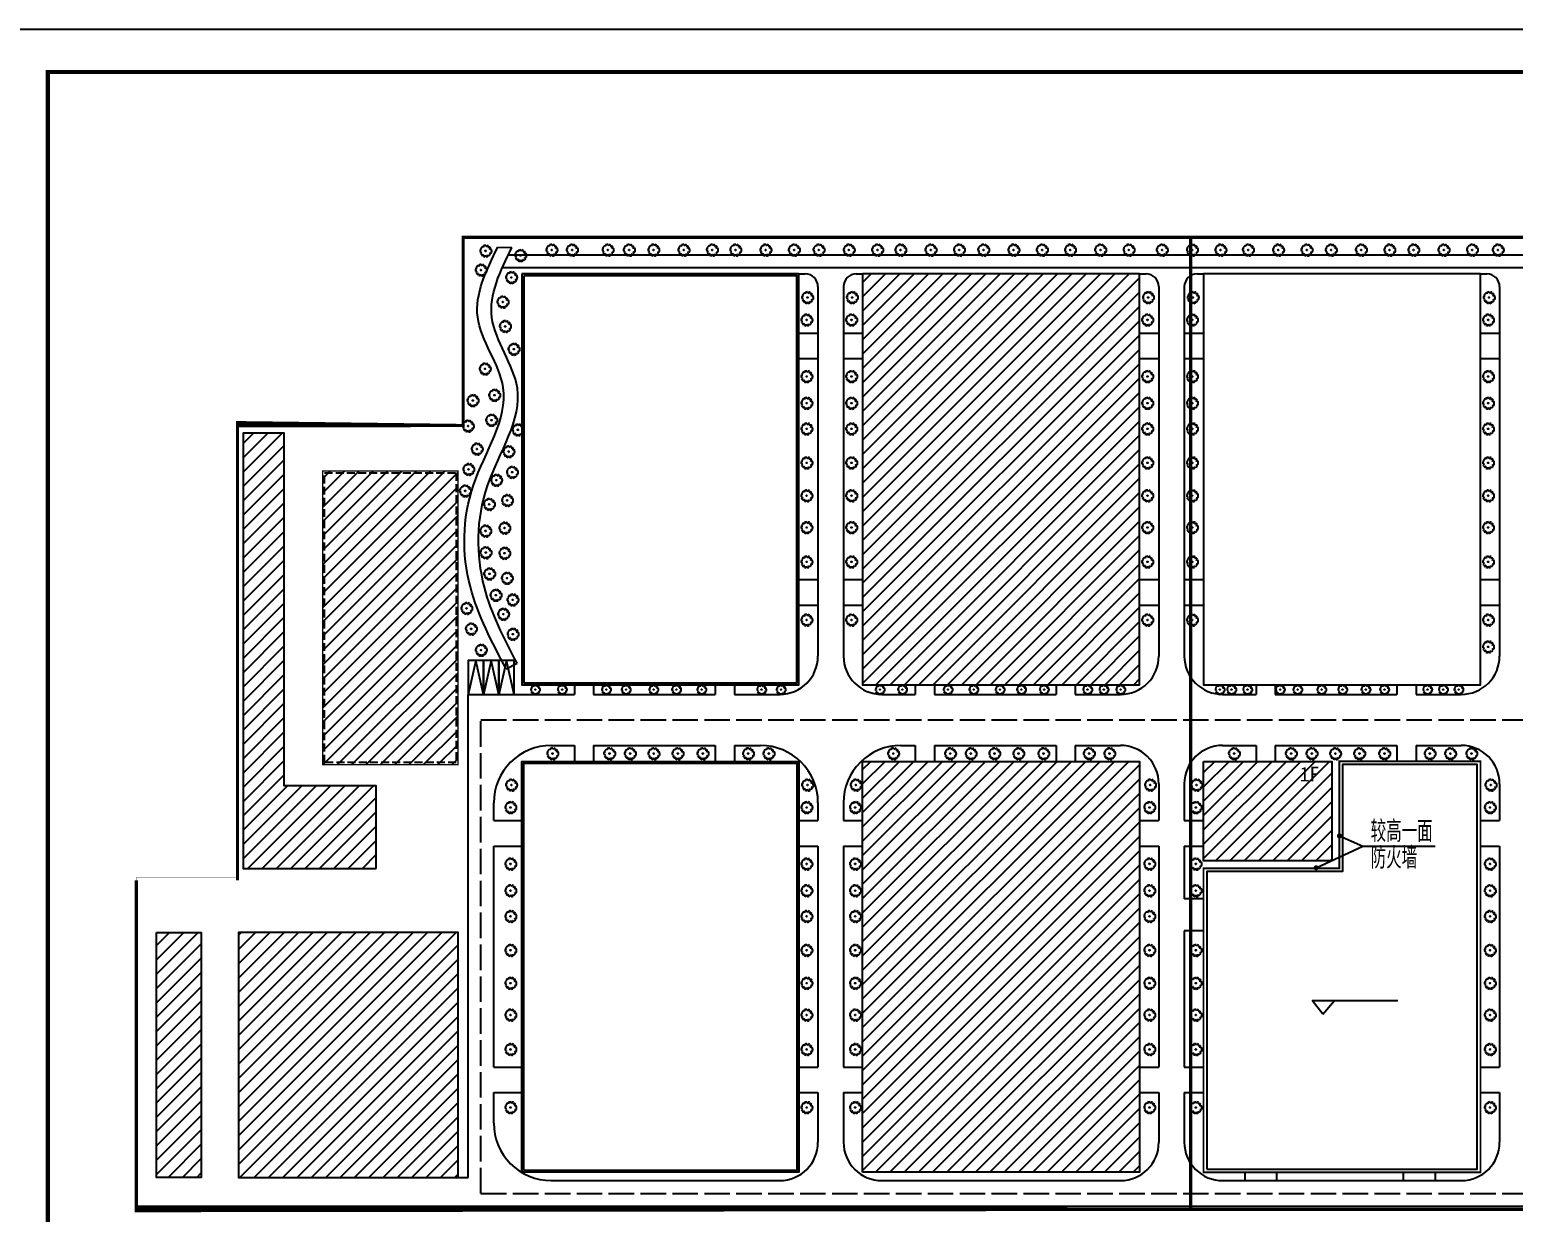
# Model space of a CAD drawing. Header units: millimetres. Extents: x 424383 to 428412, y 54091 to 54919.
# Drawn here: x 424576.4 to 424808.8, y 54734 to 54919.3 of the extents above; entities that cross this region are included whole.
import ezdxf

# ---------------------------------------------------------------- set-up
doc = ezdxf.new("R2010")
doc.units = ezdxf.units.MM
doc.linetypes.add('DASH', pattern=[0.35, 0.25, -0.1])
doc.linetypes.add('X3', pattern=[5, 4, -1])
for name, color, linetype in [('DIM_ELEV', 3, 'Continuous'), ('DIM_LEAD', 3, 'Continuous'), ('PUB_TEXT', 7, 'Continuous'), ('PUB_TITLE', 4, 'Continuous'), ('tree', 84, 'Continuous'), ('停车位', 152, 'Continuous'), ('已建', 251, 'Continuous'), ('建筑', 2, 'Continuous'), ('建设布局', 7, 'Continuous'), ('绿化', 76, 'Continuous'), ('路', 150, 'Continuous'), ('道路', 140, 'Continuous'), ('道路网', 7, 'Continuous')]:
    doc.layers.add(name, color=color, linetype=linetype)
doc.layers.add('围墙', color=4, linetype='Continuous', lineweight=0)
doc.styles.add('_TCH_DIM', font='SIMPLEX', dxfattribs={"bigfont": 'GBCBIG'})
doc.styles.add('宋体', font='')
doc.styles.get('宋体').set_extended_font_data('NSimSun')
doc.linetypes.add('FENCELINE2', pattern='A,6.35,-2.54,[132,ltypeshp.shx,S=2.54,R=0,X=-2.54,Y=0],-2.54,25.4', length=36.83)
pattern_1 = [(45, (0, 0), (-1.122532015133644, 1.122532015133644), [])]

# ---------------------------------------------------------------- blocks, each defined once
blk = doc.blocks.new('dfghfg')
at = {"layer": 'tree', "color": 68, "linetype": 'ByBlock'}
for p, q in [((509406.2682410891, 3423593.020053741), (509406.6218178452, 3423593.059964756)), ((509406.6218178452, 3423593.059964756), (509406.3612876038, 3423593.199653311)), ((509406.3612876038, 3423593.199653311), (509406.3612876038, 3423593.199653311))]:
    blk.add_line(p, q, dxfattribs=at)
blk.add_circle((509407.7112059934, 3423592.546626458), 0.1145738825968271, dxfattribs=at)
for centre, radius, start, end in [((509407.7887004479, 3423592.491841269), 1.609597799522454, 160.8426186990589, 187.2750076388026), ((509407.7887004479, 3423592.491841269), 1.580153127283923, 126.0750862209067, 153.6245358157627), ((509406.7472989186, 3423593.104986692), 0.6732104297996909, 48.52032687076241, 80.51513693243255), ((509407.7887004479, 3423592.491841269), 1.596549086296695, 89.33214719505658, 114.3856331149069), ((509406.8375576603, 3423593.679193987), 0.3900161243638618, 343.6554953825319, 39.76000017775623), ((509407.2895467119, 3423593.828860295), 0.5791184094101951, 352.0774787637317, 26.61285016491495), ((509407.5601130034, 3423594.249938669), 0.605530092359942, 304.1868347793446, 338.5410985548548), ((509407.7887004479, 3423592.491841269), 1.591907737864887, 62.87665779174358, 77.70212823398225), ((509408.053398783, 3423593.910572988), 0.4610683567131215, 315.8454028051646, 359.7650515073393), ((509407.0806276748, 3423598.269274246), 4.896501161568438, 285.4397492940443, 290.7099386937828), ((509409.0496460202, 3423592.61382284), 0.7006536032791523, 83.53226132824136, 121.6543916409493), ((509410.690284622, 3423598.754125988), 5.896447816781406, 250.0864903271784, 256.3451087783815), ((509407.7887004479, 3423592.491841269), 1.569924453832538, 31.40982915094151, 49.47525297522204), ((509407.7887004479, 3423592.491841269), 1.600755679284595, 340.3307325926162, 19.42996922986335), ((509405.9832870107, 3423589.655919178), 2.640362469471504, 77.37282248889207, 85.46489281535014), ((509407.7887004479, 3423592.491841269), 1.572737422721863, 200.8102930094846, 231.4391664261369), ((509407.800271239, 3423590.982997603), 1.760148235436332, 134.778171736673, 147.3314575017362), ((509407.0609610301, 3423591.294675654), 0.2616410892313545, 97.74103767390717, 188.8107565348529), ((509403.7624485414, 3423590.924118831), 3.323492048011952, 2.946470817878558, 10.92381899495543), ((509407.7887004479, 3423592.491841269), 1.565680468177276, 243.1498331421489, 261.8356211140722), ((509408.1887524429, 3423591.154822244), 0.6608835852679075, 160.600839180328, 199.399160819672), ((509408.1146230217, 3423591.411938739), 0.5337378644736782, 186.1911477480004, 248.4951671822774), ((509407.7887004479, 3423592.491841269), 1.581857874712538, 274.7236252440303, 290.3276997676143), ((509408.7005242803, 3423591.354377322), 0.490350427398323, 170.6313650655725, 220.6278085529084), ((509408.7899798857, 3423592.128594016), 0.900453911657676, 230.458233944903, 263.1092794003299), ((509407.7887004479, 3423592.491841269), 1.542217127291086, 305.394040057282, 326.2463754227349), ((509408.8866493223, 3423593.876725358), 1.966765796431264, 266.7454956891002, 282.01462486315), ((509407.8133969895, 3423590.589947882), 1.635690329822331, 39.65359599464671, 53.99298541558833)]:
    blk.add_arc(centre, radius, start, end, dxfattribs=at)
blk = doc.blocks.new('sdg')
at = {"layer": '停车位', "linetype": 'Continuous', "flags": 128}
for points in [[(512415.0305807142, 3422059.071241012), (512415.0305807142, 3422064.371241012), (512417.4305807143, 3422064.371241012), (512417.4305807143, 3422059.071241012), (512415.0305807142, 3422059.071241012)], [(512415.0305807142, 3422059.071241012), (512416.2305807142, 3422064.371241012), (512417.4305807143, 3422059.071241012)]]:
    blk.add_lwpolyline(points, dxfattribs=at)
blk = doc.blocks.new('ghsdhdf')
at = {"layer": 'DIM_ELEV'}
for p, q in [((40405775.52640224, 3429778.71931602), (40405774.56673334, 3429779.92997086)), ((40405774.56673334, 3429779.92997086), (40405782.21675679, 3429779.92997086)), ((40405775.52640224, 3429778.71931602), (40405776.58158173, 3429779.92997086))]:
    blk.add_line(p, q, dxfattribs=at)

msp = doc.modelspace()

# ---------------------------------------------------------------- hatches: boundary and pattern name
at = {"layer": '已建'}
h = msp.add_hatch(dxfattribs=at)
h.set_pattern_fill('ANSI31', color=256, style=0)
h.set_pattern_definition(pattern_1)
h.paths.add_polyline_path([(424706.8642305293, 54881.0610973914), (424706.8642305293, 54816.66109739138), (424750.2642305293, 54816.66109739138), (424750.2642305293, 54881.0610973914)])
h = msp.add_hatch(dxfattribs=at)
h.set_pattern_fill('ANSI31', color=256, style=0)
h.set_pattern_definition(pattern_1)
h.paths.add_polyline_path([(424630.6642305294, 54787.86109371905), (424630.6642305294, 54800.82109371902), (424616.2232305294, 54800.82109371902), (424616.2232305294, 54856.12209371905), (424609.7832305294, 54856.12209371905), (424609.7842305294, 54787.86109371905)])
h = msp.add_hatch(dxfattribs=at)
h.set_pattern_fill('ANSI31', color=256, style=0)
h.set_pattern_definition(pattern_1)
h.paths.add_polyline_path([(424622.2642306022, 54804.16109387713), (424622.2642306022, 54850.16109371916), (424643.4642305294, 54850.16109371916), (424643.4642305294, 54804.16109387713)])
h = msp.add_hatch(dxfattribs=at)
h.set_pattern_fill('ANSI31', color=256, style=0)
h.set_pattern_definition(pattern_1)
h.paths.add_polyline_path([(424706.8642305293, 54740.26118548922), (424706.8642305293, 54804.66118548924), (424750.2642305293, 54804.66118548924), (424750.2642305293, 54740.26118548922)])
h = msp.add_hatch(dxfattribs=at)
h.set_pattern_fill('ANSI31', color=256, style=0)
h.set_pattern_definition(pattern_1)
h.paths.add_polyline_path([(424760.2642228421, 54804.66118548924), (424780.3642228421, 54804.66118548924), (424780.3642228421, 54789.06118548924), (424760.2642228421, 54789.06118548924)])
h = msp.add_hatch(dxfattribs=at)
h.set_pattern_fill('ANSI31', color=256, style=0)
h.set_pattern_definition(pattern_1)
h.paths.add_polyline_path([(424596.2356790187, 54777.86109393311), (424603.2356790194, 54777.86109393311), (424603.2357532691, 54739.46110484541), (424596.2356790188, 54739.46109393309)])
h = msp.add_hatch(dxfattribs=at)
h.set_pattern_fill('ANSI31', color=256, style=0)
h.set_pattern_definition(pattern_1)
h.paths.add_polyline_path([(424643.4642305294, 54739.46109393309), (424643.4642305294, 54777.86109393311), (424609.0642305294, 54777.86109393311), (424609.0642305294, 54739.46109393309)])

# ---------------------------------------------------------------- linework, layer by layer
at = {"layer": 'DIM_LEAD'}
for p, q in [((424777.9227690079, 54787.98185040646), (424785.2559774259, 54791.34848966057)), ((424781.5663678158, 54792.97416680027), (424785.2559774259, 54791.34848966057)), ((424785.2559774259, 54791.34848966057), (424796.5658661224, 54791.34848959397))]:
    msp.add_line(p, q, dxfattribs=at)
at = {"layer": 'DIM_LEAD', "const_width": 0.4000000000000001}
for points in [[(424781.7561842175, 54792.91116097799, 1), (424781.3765514141, 54793.03717262253, 1)], [(424778.1125854096, 54787.91884458419, 1), (424777.7329526062, 54788.04485622873, 1)]]:
    msp.add_lwpolyline(points, format="xyb", close=True, dxfattribs=at)
at = {"layer": 'PUB_TITLE'}
msp.add_lwpolyline([(424562.6203912991, 54640.97628181633), (424956.3000034483, 54640.97628181633), (424956.3000034483, 54919.33560353778), (424562.6203912991, 54919.33560353778)], close=True, dxfattribs=at)
at = {"layer": 'PUB_TITLE', "const_width": 0.6627602898134298}
msp.add_lwpolyline([(424579.1893985444, 54647.60388471429), (424949.6724005501, 54647.60388471429), (424949.6724005501, 54912.70800063926), (424579.1893985444, 54912.70800063926)], close=True, dxfattribs=at)
at = {"layer": '围墙', "linetype": 'FENCELINE2', "ltscale": 0.07, "const_width": 0.04, "flags": 128}
msp.add_lwpolyline([(424875.0475362328, 54796.26119681475), (424875.3475307914, 54796.26119681475), (424875.3475307914, 54734.4613887711), (424593.0526952911, 54734.46130868031), (424593.0527028489, 54786.46094727336), (424608.9242776264, 54786.46095954525), (424608.9242228529, 54857.30111599754), (424644.2650228461, 54857.30111599716), (424644.2650228461, 54886.79909876544), (424875.3475307914, 54886.79909876553), (424875.3475307914, 54824.66109722949), (424874.8475308092, 54824.66109722949)], dxfattribs=at)
at = {"layer": '建筑'}
for points in [[(424653.4642305294, 54881.0610973914), (424653.4642305294, 54816.66109739138), (424696.8642305293, 54816.66109739138), (424696.8642305293, 54881.0610973914)], [(424653.7642305294, 54880.7610973914), (424653.7642305294, 54816.96109739138), (424696.5642305294, 54816.96109739138), (424696.5642305294, 54880.7610973914)], [(424706.8642305293, 54881.0610973914), (424706.8642305293, 54816.66109739138), (424750.2642305293, 54816.66109739138), (424750.2642305293, 54881.0610973914)], [(424760.2642228421, 54881.0610973914), (424760.2642228421, 54816.66109739138), (424803.6642228421, 54816.66109739138), (424803.6642228421, 54881.0610973914)], [(424630.6642305294, 54787.86109371905), (424630.6642305294, 54800.82109371902), (424616.2232305294, 54800.82109371902), (424616.2232305294, 54856.12209371905), (424609.7832305294, 54856.12209371905), (424609.7842305294, 54787.86109371905)], [(424653.4642305294, 54740.26118548922), (424653.4642305294, 54804.66118548924), (424696.8642305293, 54804.66118548924), (424696.8642305293, 54740.26118548922)], [(424706.8642305293, 54740.26118548922), (424706.8642305293, 54804.66118548924), (424750.2642305293, 54804.66118548924), (424750.2642305293, 54740.26118548922)], [(424760.2642228421, 54804.66118548924), (424780.3642228421, 54804.66118548924), (424780.3642228421, 54789.06118548924), (424760.2642228421, 54789.06118548924)], [(424653.7642305294, 54740.56118548922), (424653.7642305294, 54804.36118548924), (424696.5642305294, 54804.36118548924), (424696.5642305294, 54740.56118548922)], [(424760.7642228421, 54740.76118548922), (424803.164222842, 54740.76118548916), (424803.1642228421, 54804.16118548918), (424782.064222842, 54804.16118548918), (424782.064222842, 54787.41121869234), (424760.7642228421, 54787.41121869234)], [(424643.4642305294, 54739.46109393309), (424643.4642305294, 54777.86109393311), (424609.0642305294, 54777.86109393311), (424609.0642305294, 54739.46109393309)]]:
    msp.add_lwpolyline(points, close=True, dxfattribs=at)
at = {"layer": '建筑', "linetype": 'DASH', "ltscale": 5, "const_width": 0.2}
msp.add_lwpolyline([(424622.2642306022, 54804.16109387713), (424622.2642306022, 54850.16109371916), (424643.4642305294, 54850.16109371916), (424643.4642305294, 54804.16109387713)], close=True, dxfattribs=at)
at = {"layer": '建筑', "linetype": 'DASH', "ltscale": 5}
msp.add_lwpolyline([(424622.5642306012, 54804.4610938761), (424622.5642306012, 54849.86109372019), (424643.1642305304, 54849.86109372019), (424643.1642305304, 54804.4610938761)], close=True, dxfattribs=at)
at = {"layer": '建筑', "const_width": 0.3}
msp.add_lwpolyline([(424760.2642228421, 54740.26118548922), (424803.664222842, 54740.26118548916), (424803.6642228421, 54804.66118548918), (424781.564222842, 54804.66118548918), (424781.564222842, 54787.91121869234), (424760.2642228421, 54787.91121869234)], close=True, dxfattribs=at)
at = {"layer": '建筑'}
msp.add_lwpolyline([(424596.2356790187, 54777.86109393311), (424603.2356790194, 54777.86109393311), (424603.2357532691, 54739.46110484541), (424596.2356790188, 54739.46109393309), (424596.2356790188, 54777.86109393312)], dxfattribs=at)
at = {"layer": '建设布局', "color": 1, "linetype": 'DASH', "ltscale": 10, "const_width": 0.5, "flags": 128}
for points in [[(424758.2642228422, 54886.79910773301), (424644.2650228461, 54886.79895983747), (424644.2650228461, 54857.30111599716), (424608.9242228529, 54857.30111599754), (424608.9242228489, 54786.46095954521), (424593.0527028489, 54786.46094727336), (424593.0527028461, 54734.46115974997), (424593.0527028461, 54734.46115974997), (424758.2642228422, 54734.46113573743)], [(424758.2642228422, 54886.79910773301), (424876.8475307913, 54886.79910773301), (424876.8475307913, 54734.46113573743), (424758.2642228422, 54734.46113573743)]]:
    msp.add_lwpolyline(points, close=True, dxfattribs=at)
for points in [[(424758.2642228422, 54886.79931474511), (424758.2642228422, 54734.46126024974)], [(424758.2642228422, 54886.79917796967), (424758.2642228422, 54734.46112347431)]]:
    msp.add_lwpolyline(points, dxfattribs=at)
at = {"layer": '绿化', "linetype": 'Continuous'}
for p, q in [((424649.7020086317, 54885.25729809349), (424651.9134745109, 54885.18264407273)), ((424651.3619670597, 54884.0610973914), (424842.5642228422, 54884.0610973914)), ((424650.42338599, 54882.0610973914), (424842.5642228421, 54882.06109739139)), ((424651.0279052855, 54819.15231796959), (424652.7217840831, 54820.05103914867))]:
    msp.add_line(p, q, dxfattribs=at)
msp.add_spline([(424651.0279052855, 54819.15231796959), (424645.3960768451, 54832.03968455845), (424645.88582636, 54847.93575245166), (424650.5525575029, 54863.24841831968), (424646.5549784345, 54874.29534485868), (424649.7020086317, 54885.2572980935)], degree=3, dxfattribs=at)
msp.add_open_spline([(424652.7217840831, 54820.05103914867), (424650.6721973739, 54823.91402975306), (424646.2647568106, 54832.56079322512), (424646.3112100725, 54848.16767109477), (424656.1957065099, 54861.8593879273), (424646.4148136415, 54874.04876038175), (424650.0987927325, 54881.50821199956), (424651.9134745109, 54885.18264407274)], degree=3, knots=[1.090062072467557, 1.090062072467557, 1.090062072467557, 1.090062072467557, 14.06419955695016, 29.96781012351568, 45.97581173351566, 57.72379983215451, 69.12854523854237, 69.12854523854237, 69.12854523854237, 69.12854523854237], dxfattribs=at)
at = {"layer": '道路'}
for p, q in [((424696.8642305293, 54881.0610973914), (424697.8642305293, 54881.06109739139)), ((424699.8642305293, 54879.06109739139), (424699.8642305294, 54821.16109739138)), ((424703.8642305293, 54879.06109739139), (424703.8642305293, 54821.16109739138)), ((424705.8642305293, 54881.06109739139), (424706.8642305293, 54881.0610973914)), ((424750.2642228421, 54881.0610973914), (424751.2642228421, 54881.06109739139)), ((424753.2642228421, 54879.06109739139), (424753.2642228421, 54821.16109739138)), ((424757.2642228422, 54879.06109739139), (424757.2642228421, 54821.16109739139)), ((424759.2642228422, 54881.06109739139), (424760.2642228421, 54881.0610973914)), ((424803.6642228421, 54881.0610973914), (424804.6642228422, 54881.06109739139)), ((424806.6642228422, 54879.06109739139), (424806.6642228421, 54821.16109739139)), ((424696.8642305293, 54871.79585537421), (424699.8642305293, 54871.79585537422)), ((424703.8642305294, 54871.79585537421), (424706.8642305293, 54871.79585537422)), ((424750.2642228422, 54871.79585537421), (424753.2642228421, 54871.79585537422)), ((424757.2642228422, 54871.79585537421), (424760.2642228422, 54871.79585537422)), ((424803.6642228421, 54871.79585537421), (424806.664222842, 54871.79585537422)), ((424696.8642305293, 54867.79585537421), (424699.8642305293, 54867.79585537422)), ((424703.8642305294, 54867.79585537421), (424706.8642305293, 54867.79585537422)), ((424750.2642228422, 54867.79585537421), (424753.2642228421, 54867.79585537422)), ((424757.2642228422, 54867.79585537421), (424760.2642228422, 54867.79585537422)), ((424803.6642228421, 54867.79585537421), (424806.664222842, 54867.79585537422)), ((424696.8642305293, 54833.14498973623), (424699.8642305293, 54833.14498973624)), ((424703.8642305294, 54833.14498973623), (424706.8642305293, 54833.14498973624)), ((424750.2642228422, 54833.14498973623), (424753.2642228421, 54833.14498973624)), ((424757.2642228422, 54833.14498973623), (424760.2642228422, 54833.14498973624)), ((424803.6642228421, 54833.14498973623), (424806.664222842, 54833.14498973624)), ((424696.8642305293, 54829.14498973623), (424699.8642305293, 54829.14498973624)), ((424703.8642305294, 54829.14498973623), (424706.8642305293, 54829.14498973624)), ((424750.2642228422, 54829.14498973623), (424753.2642228421, 54829.14498973624)), ((424757.2642228422, 54829.14498973623), (424760.2642228422, 54829.14498973624)), ((424803.6642228421, 54829.14498973623), (424806.664222842, 54829.14498973624)), ((424661.703214311, 54816.66109739138), (424661.703214311, 54815.16109739138)), ((424664.703214311, 54816.66109739138), (424664.703214311, 54815.16109739138)), ((424683.7643596968, 54816.66109739138), (424683.7643596968, 54815.16109739138)), ((424686.7643596968, 54816.66109739138), (424686.7643596968, 54815.16109739138)), ((424715.103214311, 54816.66109739138), (424715.103214311, 54815.16109739138)), ((424718.103214311, 54816.66109739138), (424718.103214311, 54815.16109739138)), ((424737.1643596968, 54816.66109739138), (424737.1643596968, 54815.16109739138)), ((424740.1643596968, 54816.66109739138), (424740.1643596968, 54815.16109739138)), ((424768.5032066238, 54816.66109739138), (424768.5032066238, 54815.16109739138)), ((424771.5032066238, 54816.66109739138), (424771.5032066238, 54815.16109739138)), ((424790.5643520096, 54816.66109739138), (424790.5643520096, 54815.16109739138)), ((424793.5643520096, 54816.66109739138), (424793.5643520096, 54815.16109739138)), ((424645.0642305294, 54739.4610939331), (424645.0642305292, 54815.16109739138)), ((424645.0642305292, 54815.16109739138), (424661.703214311, 54815.16109739138)), ((424664.703214311, 54815.16109739138), (424683.7643596968, 54815.16109739138)), ((424686.7643596968, 54815.16109739138), (424693.8642305294, 54815.16109739138)), ((424709.8642305293, 54815.16109739138), (424715.1032143111, 54815.16109739137)), ((424718.1032143111, 54815.16109739137), (424737.1643596968, 54815.16109739138)), ((424740.1643596968, 54815.16109739138), (424747.2642228421, 54815.16109739138)), ((424763.2642228421, 54815.16109739138), (424768.5032066238, 54815.16109739138)), ((424771.5032066238, 54815.16109739138), (424790.5643520096, 54815.16109739138)), ((424793.5643520096, 54815.16109739138), (424800.6642228421, 54815.16109739138)), ((424658.0642305293, 54807.16118548924), (424661.703214311, 54807.16118548924)), ((424661.703214311, 54807.16118548924), (424661.703214311, 54804.66118548924)), ((424664.703214311, 54807.16118548924), (424664.703214311, 54804.66118548924)), ((424664.703214311, 54807.16118548924), (424683.7643596968, 54807.16118548924)), ((424683.7643596968, 54807.16118548924), (424683.7643596968, 54804.66118548924)), ((424686.7643596968, 54807.16118548924), (424686.7643596968, 54804.66118548924)), ((424686.7643596969, 54807.16118548924), (424690.8642305293, 54807.16118548924)), ((424712.8642305293, 54807.16118548924), (424715.103214311, 54807.16118548925)), ((424715.103214311, 54807.16118548924), (424715.103214311, 54804.66118548924)), ((424718.103214311, 54807.16118548924), (424718.103214311, 54804.66118548924)), ((424718.1032143111, 54807.16118548925), (424737.1643596968, 54807.16118548925)), ((424737.1643596968, 54807.16118548924), (424737.1643596968, 54804.66118548924)), ((424740.1643596968, 54807.16118548924), (424740.1643596968, 54804.66118548924)), ((424740.1643596968, 54807.16118548925), (424747.2642228422, 54807.16118548925)), ((424763.2642228421, 54807.16118548925), (424768.5032066238, 54807.16118548924)), ((424768.5032066238, 54807.16118548924), (424768.5032066238, 54804.66118548924)), ((424771.5032066238, 54807.16118548924), (424771.5032066238, 54804.66118548924)), ((424771.5032066238, 54807.16118548924), (424790.5643520096, 54807.16118548924)), ((424790.5643520096, 54807.16118548924), (424790.5643520096, 54804.66118548924)), ((424793.5643520096, 54807.16118548924), (424793.5643520096, 54804.66118548924)), ((424793.5643520096, 54807.16118548924), (424800.664215155, 54807.16118548924)), ((424753.2642228422, 54801.16118548924), (424753.2642228422, 54795.39594347206)), ((424757.2642228421, 54801.16118548925), (424757.2642228421, 54795.39594347206)), ((424806.664215155, 54801.16118548922), (424806.6642151549, 54795.39594347205)), ((424649.0642305292, 54795.39594347205), (424649.0642305293, 54798.16118548923)), ((424699.8642305293, 54798.16118548924), (424699.8642305293, 54795.39594347206)), ((424703.8642305293, 54798.16118548924), (424703.8642305293, 54795.39594347207)), ((424649.0642305293, 54795.39594347205), (424653.4642305293, 54795.39594347206)), ((424696.8642305293, 54795.39594347205), (424699.8642305293, 54795.39594347206)), ((424703.8642305294, 54795.39594347205), (424706.8642305293, 54795.39594347206)), ((424750.2642228422, 54795.39594347205), (424753.2642228421, 54795.39594347206)), ((424757.2642228422, 54795.39594347205), (424760.2642228422, 54795.39594347206)), ((424803.6642228421, 54795.39594347205), (424806.664222842, 54795.39594347206)), ((424649.0642305293, 54791.39594347205), (424653.4642305293, 54791.39594347206)), ((424649.0642305294, 54756.74507783407), (424649.0642305292, 54791.39594347205)), ((424696.8642305293, 54791.39594347205), (424699.8642305293, 54791.39594347206)), ((424699.8642305293, 54791.39594347206), (424699.8642305294, 54756.74507783409)), ((424703.8642305294, 54791.39594347205), (424706.8642305293, 54791.39594347206)), ((424703.8642305293, 54791.39594347207), (424703.8642305293, 54756.7450778341)), ((424750.2642228422, 54791.39594347205), (424753.2642228421, 54791.39594347206)), ((424753.2642228422, 54791.39594347205), (424753.264222842, 54756.74507783408)), ((424757.2642228422, 54791.39594347205), (424760.2642228422, 54791.39594347206)), ((424757.2642228421, 54791.39594347207), (424757.2642228421, 54783.09994416214)), ((424803.6642228421, 54791.39594347205), (424806.664222842, 54791.39594347206)), ((424806.6642151549, 54791.39594347205), (424806.6642151548, 54756.74507783407)), ((424760.2642228421, 54783.09994416213), (424757.2642228421, 54783.09994416214)), ((424760.2642228421, 54778.09994416213), (424757.2642228421, 54778.09994416214)), ((424757.2642228421, 54778.09994416214), (424757.2642228421, 54756.74507783407)), ((424649.0642305294, 54756.74507783406), (424653.4642305293, 54756.74507783408)), ((424696.8642305293, 54756.74507783407), (424699.8642305293, 54756.74507783408)), ((424703.8642305294, 54756.74507783407), (424706.8642305293, 54756.74507783408)), ((424750.2642228422, 54756.74507783407), (424753.2642228421, 54756.74507783408)), ((424757.2642228422, 54756.74507783407), (424760.2642228422, 54756.74507783408)), ((424803.6642228421, 54756.74507783407), (424806.664222842, 54756.74507783408)), ((424649.0642305294, 54747.96115026108), (424649.0642305294, 54752.74507783407)), ((424649.0642305294, 54752.74507783407), (424653.4642305293, 54752.74507783408)), ((424696.8642305293, 54752.74507783407), (424699.8642305293, 54752.74507783408)), ((424699.8642305294, 54752.74507783409), (424699.8642305293, 54744.96118955843)), ((424703.8642305294, 54752.74507783407), (424706.8642305293, 54752.74507783408)), ((424703.8642305293, 54752.7450778341), (424703.8642305293, 54744.9612071215)), ((424750.2642228422, 54752.74507783407), (424753.2642228421, 54752.74507783408)), ((424753.264222842, 54752.74507783408), (424753.2642228421, 54744.96124817516)), ((424757.2642228422, 54752.74507783407), (424760.2642228422, 54752.74507783408)), ((424757.2642228421, 54752.74507783407), (424757.2642228421, 54744.96126573822)), ((424803.6642228421, 54752.74507783407), (424806.664222842, 54752.74507783408)), ((424806.6642151548, 54752.74507783408), (424806.6642151547, 54744.96130679186)), ((424766.7782492049, 54738.96126959553), (424766.7782492049, 54740.26118548921)), ((424771.7782492049, 54738.96126959553), (424771.7782492049, 54740.26118548921)), ((424791.6049563371, 54738.9612968476), (424791.6049563371, 54740.26121274128)), ((424796.6049563371, 54738.9612968476), (424796.6049563371, 54740.26121274128)), ((424643.4642305294, 54739.46109393309), (424645.0642305294, 54739.4610939331)), ((424658.0642404086, 54738.96115026108), (424693.8642371155, 54738.96118955844)), ((424709.8642371155, 54738.9612071215), (424747.2642294282, 54738.96124817516)), ((424763.2642294283, 54738.96126573822), (424800.6642217409, 54738.96130679188)), ((424593.0527028461, 54734.96107889846), (424876.8475307913, 54734.96139041767))]:
    msp.add_line(p, q, dxfattribs=at)
for centre, radius, start, end in [((424697.8642305293, 54879.06109739139), 2, 6.106664988409952e-11, 89.99999999990212), ((424705.8642305293, 54879.06109739139), 2, 90.00000000008336, 179.9999999999389), ((424751.2642228421, 54879.06109739139), 2, 0, 89.99999999990212), ((424759.2642228422, 54879.06109739139), 2, 90.00000000008336, 180), ((424804.6642228422, 54879.06109739139), 2, 359.999999999939, 89.99999999990212), ((424693.8642305294, 54821.16109739138), 6, 270, 0), ((424709.8642305293, 54821.16109739138), 6, 180, 270), ((424747.2642228421, 54821.16109739138), 6, 270, 6.106664988409952e-11), ((424763.2642228421, 54821.16109739138), 6, 179.9999999999389, 270), ((424800.6642228421, 54821.16109739138), 6, 270, 6.106664988409952e-11), ((424658.0642305293, 54798.16118548924), 9, 90, 180.0000000000529), ((424690.8642305293, 54798.16118548923), 9, 9.264036960135329e-11, 89.99999999962944), ((424712.8642305293, 54798.16118548925), 9, 90, 180.0000000000463), ((424747.2642228422, 54801.16118548925), 6, 359.9999999999374, 90), ((424763.2642228421, 54801.16118548925), 6, 90, 180), ((424800.664215155, 54801.16118548924), 6, 359.9999999997627, 89.99999999999076), ((424658.0642305294, 54747.96115026107), 9, 179.9999999999336, 270.0000628930997), ((424693.8642305293, 54744.9611895584), 6, 270.000062892991, 2.779211088058574e-10), ((424709.8642305293, 54744.96120712148), 6, 179.9999999997916, 270.000062892991), ((424747.2642228421, 54744.96124817516), 6, 270.0000628931031, 0), ((424763.2642228421, 54744.96126573822), 6, 180, 270.0000628930962), ((424800.6642151547, 54744.96130679188), 6, 270.0000628931196, 359.9999999998813)]:
    msp.add_arc(centre, radius, start, end, dxfattribs=at)
at = {"layer": '道路网', "color": 1, "linetype": 'X3'}
for p, q in [((424647.0642305292, 54811.16114144032), (424896.8475307912, 54811.16114144034)), ((424647.0642305295, 54736.96113818646), (424647.0642305292, 54811.16114144032)), ((424647.0642305295, 54736.96113818646), (424845.6750560062, 54736.9613561999))]:
    msp.add_line(p, q, dxfattribs=at)

# ---------------------------------------------------------------- block references
at = {"layer": '停车位', "linetype": 'Continuous', "xscale": -1, "rotation": 6.564051918012126e-05}
for p in [(937066.415269552, -3367243.323093839), (937068.815269552, -3367243.323091089), (937071.2152695521, -3367243.32308834)]:
    msp.add_blockref('sdg', p, dxfattribs=at)
at = {"layer": '绿化', "linetype": 'Continuous'}
for p, xscale, yscale, zscale, rotation in [((170868.7594165399, -1882388.972648631), 0.5644800000307802, 0.5644800000009127, 0.5644800000000005, 0.9999999880781903), ((170874.2208351683, -1882389.676791032), 0.5644800000307802, 0.5644800000009127, 0.5644800000000005, 0.9999999880781903), ((170879.1100480912, -1882388.820778887), 0.5644800000307802, 0.5644800000009127, 0.5644800000000005, 0.9999999880781903), ((170882.3028476502, -1882388.820778887), 0.5644800000307802, 0.5644800000009127, 0.5644800000000005, 0.9999999880781903), ((170887.9072311867, -1882388.820778887), 0.5644800000307802, 0.5644800000009127, 0.5644800000000005, 0.9999999880781903), ((170891.2358926919, -1882388.820778887), 0.5644800000307802, 0.5644800000009127, 0.5644800000000005, 0.9999999880781903), ((170895.074045886, -1882388.820778887), 0.5644800000307802, 0.5644800000009127, 0.5644800000000005, 0.9999999880781903), ((170899.7953142512, -1882388.820778887), 0.5644800000307802, 0.5644800000009127, 0.5644800000000005, 0.9999999880781903), ((170904.2531098551, -1882388.820778887), 0.5644800000307802, 0.5644800000009127, 0.5644800000000005, 0.9999999880781903), ((170907.9131750948, -1882388.820778887), 0.5644800000307802, 0.5644800000009127, 0.5644800000000005, 0.9999999880781903), ((170912.6344434601, -1882388.820778887), 0.5644800000307802, 0.5644800000009127, 0.5644800000000005, 0.9999999880781903), ((170917.092239064, -1882388.820778887), 0.5644800000307802, 0.5644800000009127, 0.5644800000000005, 0.9999999880781903), ((170920.9653500088, -1882388.820778887), 0.5644800000307802, 0.5644800000009127, 0.5644800000000005, 0.9999999880781903), ((170925.6866183741, -1882388.820778887), 0.5644800000307802, 0.5644800000009127, 0.5644800000000005, 0.9999999880781903), ((170930.1444139779, -1882388.820778887), 0.5644800000307802, 0.5644800000009127, 0.5644800000000005, 0.9999999880781903), ((170933.7786991286, -1882388.820778887), 0.5644800000307802, 0.5644800000009127, 0.5644800000000005, 0.9999999880781903), ((170938.4999674938, -1882388.820778887), 0.5644800000307802, 0.5644800000009127, 0.5644800000000005, 0.9999999880781903), ((170942.9577630977, -1882388.820778887), 0.5644800000307802, 0.5644800000009127, 0.5644800000000005, 0.9999999880781903), ((170946.7654910288, -1882388.820778887), 0.5644800000307802, 0.5644800000009127, 0.5644800000000005, 0.9999999880781903), ((170951.486759394, -1882388.820778887), 0.5644800000307802, 0.5644800000009127, 0.5644800000000005, 0.9999999880781903), ((170955.9445549979, -1882388.820778887), 0.5644800000307802, 0.5644800000009127, 0.5644800000000005, 0.9999999880781903), ((170960.3627727183, -1882388.820778887), 0.5644800000307802, 0.5644800000009127, 0.5644800000000005, 0.9999999880781903), ((170965.0840410836, -1882388.820778887), 0.5644800000307802, 0.5644800000009127, 0.5644800000000005, 0.9999999880781903), ((170969.5418366875, -1882388.820778887), 0.5644800000307802, 0.5644800000009127, 0.5644800000000005, 0.9999999880781903), ((170974.7408818481, -1882388.820778887), 0.5644800000307802, 0.5644800000009127, 0.5644800000000005, 0.9999999880781903), ((170979.4621502134, -1882388.820778887), 0.5644800000307802, 0.5644800000009127, 0.5644800000000005, 0.9999999880781903), ((170983.9199458172, -1882388.820778887), 0.5644800000307802, 0.5644800000009127, 0.5644800000000005, 0.9999999880781903), ((170988.2338975385, -1882388.820778887), 0.5644800000307802, 0.5644800000009127, 0.5644800000000005, 0.9999999880781903), ((170992.9551659038, -1882388.820778887), 0.5644800000307802, 0.5644800000009127, 0.5644800000000005, 0.9999999880781903), ((170997.4129615077, -1882388.820778887), 0.5644800000307802, 0.5644800000009127, 0.5644800000000005, 0.9999999880781903), ((171001.217146085, -1882388.820778887), 0.5644800000307802, 0.5644800000009127, 0.5644800000000005, 0.9999999880781903), ((171005.9384144503, -1882388.820778887), 0.5644800000307802, 0.5644800000009127, 0.5644800000000005, 0.9999999880781903), ((171010.3962100541, -1882388.820778887), 0.5644800000307802, 0.5644800000009127, 0.5644800000000005, 0.9999999880781903), ((171014.1536298753, -1882388.820778887), 0.5644800000307802, 0.5644800000009127, 0.5644800000000005, 0.9999999880781903), ((171018.8748982406, -1882388.820778887), 0.5644800000307802, 0.5644800000009127, 0.5644800000000005, 0.9999999880781903), ((171023.3326938444, -1882388.820778887), 0.5644800000307802, 0.5644800000009127, 0.5644800000000005, 0.9999999880781903), ((171027.3770814913, -1882388.820778887), 0.5644800000307802, 0.5644800000009127, 0.5644800000000005, 0.9999999880781903), ((170868.0343311866, -1882391.969115511), 0.5644800000307802, 0.5644800000009127, 0.5644800000000005, 0.9999999880781903), ((170872.7888883179, -1882393.127123764), 0.5644800000307802, 0.5644800000009127, 0.5644800000000005, 0.9999999880781903), ((170871.4409427389, -1882396.970576465), 0.5644800000307802, 0.5644800000009127, 0.5644800000000005, 0.9999999880781903), ((170919.1731140786, -1882396.267545187), 0.5644800000307802, 0.5644800000009127, 0.5644800000000005, 0.9999999880781903), ((170926.1892246076, -1882396.267545187), 0.5644800000307802, 0.5644800000009127, 0.5644800000000005, 0.9999999880781903), ((170972.5731140786, -1882396.267545187), 0.5644800000307802, 0.5644800000009127, 0.5644800000000005, 0.9999999880781903), ((170979.5892169205, -1882396.267545187), 0.5644800000307802, 0.5644800000009127, 0.5644800000000005, 0.9999999880781903), ((171025.9731063914, -1882396.267545187), 0.5644800000307802, 0.5644800000009127, 0.5644800000000005, 0.9999999880781903), ((170919.0557451832, -1882399.785562088), 0.5644800000307802, 0.5644800000009127, 0.5644800000000005, 0.9999999880781903), ((170926.0718557122, -1882399.785562088), 0.5644800000307802, 0.5644800000009127, 0.5644800000000005, 0.9999999880781903), ((170972.4557451832, -1882399.785562088), 0.5644800000307802, 0.5644800000009127, 0.5644800000000005, 0.9999999880781903), ((170979.4718480251, -1882399.785562088), 0.5644800000307802, 0.5644800000009127, 0.5644800000000005, 0.9999999880781903), ((171025.855737496, -1882399.785562088), 0.5644800000307802, 0.5644800000009127, 0.5644800000000005, 0.9999999880781903), ((170871.8199876776, -1882400.799602284), 0.5644800000307802, 0.5644800000009127, 0.5644800000000005, 0.9999999880781903), ((170873.1677016238, -1882404.37616428), 0.5644800000307802, 0.5644800000009127, 0.5644800000000005, 0.9999999880781903), ((170868.6613069836, -1882407.463374159), 0.5644800000307802, 0.5644800000009127, 0.5644800000000005, 0.9999999880781903), ((170919.0557451832, -1882408.64496574), 0.5644800000307802, 0.5644800000009127, 0.5644800000000005, 0.9999999880781903), ((170926.0718557122, -1882408.64496574), 0.5644800000307802, 0.5644800000009127, 0.5644800000000005, 0.9999999880781903), ((170972.4557451832, -1882408.64496574), 0.5644800000307802, 0.5644800000009127, 0.5644800000000005, 0.9999999880781903), ((170979.4718480251, -1882408.64496574), 0.5644800000307802, 0.5644800000009127, 0.5644800000000005, 0.9999999880781903), ((171025.855737496, -1882408.64496574), 0.5644800000307802, 0.5644800000009127, 0.5644800000000005, 0.9999999880781903), ((170870.1414772499, -1882411.583928336), 0.5644800000307802, 0.5644800000009127, 0.5644800000000005, 0.9999999880781903), ((170866.7479899014, -1882412.416648719), 0.5644800000307802, 0.5644800000009127, 0.5644800000000005, 0.9999999880781903), ((170919.0557451832, -1882412.82880726), 0.5644800000307802, 0.5644800000009127, 0.5644800000000005, 0.9999999880781903), ((170926.0718557122, -1882412.82880726), 0.5644800000307802, 0.5644800000009127, 0.5644800000000005, 0.9999999880781903), ((170972.4557451832, -1882412.82880726), 0.5644800000307802, 0.5644800000009127, 0.5644800000000005, 0.9999999880781903), ((170979.4718480251, -1882412.82880726), 0.5644800000307802, 0.5644800000009127, 0.5644800000000005, 0.9999999880781903), ((171025.855737496, -1882412.82880726), 0.5644800000307802, 0.5644800000009127, 0.5644800000000005, 0.9999999880781903), ((170869.6652029367, -1882415.488584789), 0.5644800000307802, 0.5644800000009127, 0.5644800000000005, 0.9999999880781903), ((170866.0038042441, -1882416.410523701), 0.5644800000307802, 0.5644800000009127, 0.5644800000000005, 0.9999999880781903), ((170873.8134556674, -1882417.016904701), 0.5644800000307802, 0.5644800000009127, 0.5644800000000005, 0.9999999880781903), ((170919.0557451832, -1882416.860068119), 0.5644800000307802, 0.5644800000009127, 0.5644800000000005, 0.9999999880781903), ((170926.0718557122, -1882416.860068119), 0.5644800000307802, 0.5644800000009127, 0.5644800000000005, 0.9999999880781903), ((170972.4557451832, -1882416.860068119), 0.5644800000307802, 0.5644800000009127, 0.5644800000000005, 0.9999999880781903), ((170979.4718480251, -1882416.860068119), 0.5644800000307802, 0.5644800000009127, 0.5644800000000005, 0.9999999880781903), ((171025.855737496, -1882416.860068119), 0.5644800000307802, 0.5644800000009127, 0.5644800000000005, 0.9999999880781903), ((170867.4028717773, -1882420.009058175), 0.5644800000307802, 0.5644800000009127, 0.5644800000000005, 0.9999999880781903), ((170872.3718258375, -1882420.421603451), 0.5644800000307802, 0.5644800000009127, 0.5644800000000005, 0.9999999880781903), ((170866.084312371, -1882423.202703536), 0.5644800000307802, 0.5644800000009127, 0.5644800000000005, 0.9999999880781903), ((170919.0557451832, -1882422.176934293), 0.5644800000307802, 0.5644800000009127, 0.5644800000000005, 0.9999999880781903), ((170926.0718557122, -1882422.176934293), 0.5644800000307802, 0.5644800000009127, 0.5644800000000005, 0.9999999880781903), ((170972.4557451832, -1882422.176934293), 0.5644800000307802, 0.5644800000009127, 0.5644800000000005, 0.9999999880781903), ((170979.4718480251, -1882422.176934293), 0.5644800000307802, 0.5644800000009127, 0.5644800000000005, 0.9999999880781903), ((171025.855737496, -1882422.176934293), 0.5644800000307802, 0.5644800000009127, 0.5644800000000005, 0.9999999880781903), ((170870.4380519095, -1882424.903825083), 0.5644800000307802, 0.5644800000009127, 0.5644800000000005, 0.9999999880781903), ((170872.9193399446, -1882423.656872896), 0.5644800000307802, 0.5644800000009127, 0.5644800000000005, 0.9999999880781903), ((170865.551909193, -1882426.585453904), 0.5644800000307802, 0.5644800000009127, 0.5644800000000005, 0.9999999880781903), ((170919.0557451832, -1882427.333199007), 0.5644800000307802, 0.5644800000009127, 0.5644800000000005, 0.9999999880781903), ((170926.0718557122, -1882427.333199007), 0.5644800000307802, 0.5644800000009127, 0.5644800000000005, 0.9999999880781903), ((170972.4557451832, -1882427.333199007), 0.5644800000307802, 0.5644800000009127, 0.5644800000000005, 0.9999999880781903), ((170979.4718480251, -1882427.333199007), 0.5644800000307802, 0.5644800000009127, 0.5644800000000005, 0.9999999880781903), ((171025.855737496, -1882427.333199007), 0.5644800000307802, 0.5644800000009127, 0.5644800000000005, 0.9999999880781903), ((170869.3183056318, -1882428.681743483), 0.5644800000307802, 0.5644800000009127, 0.5644800000000005, 0.9999999880781903), ((170872.153268131, -1882428.065297762), 0.5644800000307802, 0.5644800000009127, 0.5644800000000005, 0.9999999880781903), ((170871.7319408412, -1882432.396575463), 0.5644800000307802, 0.5644800000009127, 0.5644800000000005, 0.9999999880781903), ((170919.0557451832, -1882432.315667893), 0.5644800000307802, 0.5644800000009127, 0.5644800000000005, 0.9999999880781903), ((170926.0718557122, -1882432.315667893), 0.5644800000307802, 0.5644800000009127, 0.5644800000000005, 0.9999999880781903), ((170972.4557451832, -1882432.315667893), 0.5644800000307802, 0.5644800000009127, 0.5644800000000005, 0.9999999880781903), ((170979.4718480251, -1882432.315667893), 0.5644800000307802, 0.5644800000009127, 0.5644800000000005, 0.9999999880781903), ((171025.855737496, -1882432.315667893), 0.5644800000307802, 0.5644800000009127, 0.5644800000000005, 0.9999999880781903), ((170868.7556560304, -1882432.856083598), 0.5644800000307802, 0.5644800000009127, 0.5644800000000005, 0.9999999880781903), ((170868.7753765142, -1882436.251806994), 0.5644800000307802, 0.5644800000009127, 0.5644800000000005, 0.9999999880781903), ((170871.7317655516, -1882436.346714575), 0.5644800000307802, 0.5644800000009127, 0.5644800000000005, 0.9999999880781903), ((170869.3602852742, -1882439.582897534), 0.5644800000307802, 0.5644800000009127, 0.5644800000000005, 0.9999999880781903), ((170919.0557451832, -1882437.706308523), 0.5644800000307802, 0.5644800000009127, 0.5644800000000005, 0.9999999880781903), ((170926.0718557122, -1882437.706308523), 0.5644800000307802, 0.5644800000009127, 0.5644800000000005, 0.9999999880781903), ((170972.4557451832, -1882437.706308523), 0.5644800000307802, 0.5644800000009127, 0.5644800000000005, 0.9999999880781903), ((170979.4718480251, -1882437.706308523), 0.5644800000307802, 0.5644800000009127, 0.5644800000000005, 0.9999999880781903), ((171025.855737496, -1882437.706308523), 0.5644800000307802, 0.5644800000009127, 0.5644800000000005, 0.9999999880781903), ((170872.1147920679, -1882440.249944484), 0.5644800000307802, 0.5644800000009127, 0.5644800000000005, 0.9999999880781903), ((170870.3475819974, -1882442.916591368), 0.5644800000307802, 0.5644800000009127, 0.5644800000000005, 0.9999999880781903), ((170872.9957411607, -1882443.655702358), 0.5644800000307802, 0.5644800000009127, 0.5644800000000005, 0.9999999880781903), ((170865.7767998427, -1882444.985886436), 0.5644800000307802, 0.5644800000009127, 0.5644800000000005, 0.9999999880781903), ((170871.5338348273, -1882445.896207173), 0.5644800000307802, 0.5644800000009127, 0.5644800000000005, 0.9999999880781903), ((170866.4924379624, -1882448.217421786), 0.5644800000307802, 0.5644800000009127, 0.5644800000000005, 0.9999999880781903), ((170919.0557451832, -1882446.813980631), 0.5644800000307802, 0.5644800000009127, 0.5644800000000005, 0.9999999880781903), ((170926.0718557122, -1882446.813980631), 0.5644800000307802, 0.5644800000009127, 0.5644800000000005, 0.9999999880781903), ((170972.4557451832, -1882446.813980631), 0.5644800000307802, 0.5644800000009127, 0.5644800000000005, 0.9999999880781903), ((170979.4718480251, -1882446.813980631), 0.5644800000307802, 0.5644800000009127, 0.5644800000000005, 0.9999999880781903), ((171025.855737496, -1882446.813980631), 0.5644800000307802, 0.5644800000009127, 0.5644800000000005, 0.9999999880781903), ((170873.0261408091, -1882449.036520571), 0.5644800000307802, 0.5644800000009127, 0.5644800000000005, 0.9999999880781903), ((171025.855737496, -1882451.015265551), 0.5644800000307802, 0.5644800000009127, 0.5644800000000005, 0.9999999880781903), ((170868.0377533497, -1882451.530854305), 0.5644800000307802, 0.5644800000009127, 0.5644800000000005, 0.9999999880781903), ((219094.5617017468, -1514375.740457618), 0.4572288000252262, 0.4572288000008484, 0.4572288000000004, 0.9999999881003443), ((219098.7622473693, -1514375.740457618), 0.4572288000252262, 0.4572288000008484, 0.4572288000000004, 0.9999999881003443), ((219105.6782665, -1514375.740457618), 0.4572288000252262, 0.4572288000008484, 0.4572288000000004, 0.9999999881003443), ((219108.7756396629, -1514375.740457618), 0.4572288000252262, 0.4572288000008484, 0.4572288000000004, 0.9999999881003443), ((219113.1034768232, -1514375.740457618), 0.4572288000252262, 0.4572288000008484, 0.4572288000000004, 0.9999999881003443), ((219116.6675772775, -1514375.740457618), 0.4572288000252262, 0.4572288000008484, 0.4572288000000004, 0.9999999881003443), ((219120.6244641216, -1514375.740457618), 0.4572288000252262, 0.4572288000008484, 0.4572288000000004, 0.9999999881003443), ((219130.0014362884, -1514375.740457618), 0.4572288000252262, 0.4572288000008484, 0.4572288000000004, 0.9999999881003443), ((219133.0563831123, -1514375.740457618), 0.4572288000252262, 0.4572288000008484, 0.4572288000000004, 0.9999999881003443), ((219148.5581297603, -1514375.740457618), 0.4572288000252262, 0.4572288000008484, 0.4572288000000004, 0.9999999881003443), ((219152.0798038756, -1514375.740457618), 0.4572288000252262, 0.4572288000008484, 0.4572288000000004, 0.9999999881003443), ((219159.2201060256, -1514375.740457618), 0.4572288000252262, 0.4572288000008484, 0.4572288000000004, 0.9999999881003443), ((219163.250927511, -1514375.740457618), 0.4572288000252262, 0.4572288000008484, 0.4572288000000004, 0.9999999881003443), ((219167.3666141951, -1514375.740457618), 0.4572288000252262, 0.4572288000008484, 0.4572288000000004, 0.9999999881003443), ((219170.7185641732, -1514375.740457618), 0.4572288000252262, 0.4572288000008484, 0.4572288000000004, 0.9999999881003443), ((219174.2826646275, -1514375.740457618), 0.4572288000252262, 0.4572288000008484, 0.4572288000000004, 0.9999999881003443), ((219181.0846766666, -1514375.740457618), 0.4572288000252262, 0.4572288000008484, 0.4572288000000004, 0.9999999881003443), ((219183.6304635998, -1514375.740457618), 0.4572288000252262, 0.4572288000008484, 0.4572288000000004, 0.9999999881003443), ((219186.2611094713, -1514375.740457618), 0.4572288000252262, 0.4572288000008484, 0.4572288000000004, 0.9999999881003443), ((219201.8175276876, -1514375.740457618), 0.4572288000252262, 0.4572288000008484, 0.4572288000000004, 0.9999999881003443), ((219203.6452345904, -1514375.740457618), 0.4572288000252262, 0.4572288000008484, 0.4572288000000004, 0.9999999881003443), ((219206.1463038992, -1514375.740457618), 0.4572288000252262, 0.4572288000008484, 0.4572288000000004, 0.9999999881003443), ((219211.2622304966, -1514375.740457618), 0.4572288000252262, 0.4572288000008484, 0.4572288000000004, 0.9999999881003443), ((219213.9996277232, -1514375.740457618), 0.4572288000252262, 0.4572288000008484, 0.4572288000000004, 0.9999999881003443), ((219217.7597958346, -1514375.740457618), 0.4572288000252262, 0.4572288000008484, 0.4572288000000004, 0.9999999881003443), ((219221.038662578, -1514375.740457618), 0.4572288000252262, 0.4572288000008484, 0.4572288000000004, 0.9999999881003443), ((219224.6785006521, -1514375.740457618), 0.4572288000252262, 0.4572288000008484, 0.4572288000000004, 0.9999999881003443), ((219227.6030320275, -1514375.740457618), 0.4572288000252262, 0.4572288000008484, 0.4572288000000004, 0.9999999881003443), ((219234.343855482, -1514375.740457618), 0.4572288000252262, 0.4572288000008484, 0.4572288000000004, 0.9999999881003443), ((219236.8105242105, -1514375.740457618), 0.4572288000252262, 0.4572288000008484, 0.4572288000000004, 0.9999999881003443), ((219239.2471119948, -1514375.740457618), 0.4572288000252262, 0.4572288000008484, 0.4572288000000004, 0.9999999881003443), ((170879.2376844687, -1882467.753235839), 0.5644800000307802, 0.5644800000009127, 0.5644800000000005, 0.9999999880781903), ((170888.164794706, -1882467.753235839), 0.5644800000307802, 0.5644800000009127, 0.5644800000000005, 0.9999999880781903), ((170891.3985494235, -1882467.753235839), 0.5644800000307802, 0.5644800000009127, 0.5644800000000005, 0.9999999880781903), ((170895.0940607208, -1882467.753235839), 0.5644800000307802, 0.5644800000009127, 0.5644800000000005, 0.9999999880781903), ((170898.861378143, -1882467.753235839), 0.5644800000307802, 0.5644800000009127, 0.5644800000000005, 0.9999999880781903), ((170902.7795134689, -1882467.753235839), 0.5644800000307802, 0.5644800000009127, 0.5644800000000005, 0.9999999880781903), ((170909.9115957897, -1882467.753235839), 0.5644800000307802, 0.5644800000009127, 0.5644800000000005, 0.9999999880781903), ((170913.1173479966, -1882467.753235839), 0.5644800000307802, 0.5644800000009127, 0.5644800000000005, 0.9999999880781903), ((170932.6376844687, -1882467.753235839), 0.5644800000307802, 0.5644800000009127, 0.5644800000000005, 0.9999999880781903), ((170941.564794706, -1882467.753235839), 0.5644800000307802, 0.5644800000009127, 0.5644800000000005, 0.9999999880781903), ((170944.7985494235, -1882467.753235839), 0.5644800000307802, 0.5644800000009127, 0.5644800000000005, 0.9999999880781903), ((170948.4940607208, -1882467.753235839), 0.5644800000307802, 0.5644800000009127, 0.5644800000000005, 0.9999999880781903), ((170952.261378143, -1882467.753235839), 0.5644800000307802, 0.5644800000009127, 0.5644800000000005, 0.9999999880781903), ((170956.1795134688, -1882467.753235839), 0.5644800000307802, 0.5644800000009127, 0.5644800000000005, 0.9999999880781903), ((170963.3115957897, -1882467.753235839), 0.5644800000307802, 0.5644800000009127, 0.5644800000000005, 0.9999999880781903), ((170966.5173479966, -1882467.753235839), 0.5644800000307802, 0.5644800000009127, 0.5644800000000005, 0.9999999880781903), ((170986.0376767814, -1882467.753235839), 0.5644800000307802, 0.5644800000009127, 0.5644800000000005, 0.9999999880781903), ((170994.9647870187, -1882467.753235839), 0.5644800000307802, 0.5644800000009127, 0.5644800000000005, 0.9999999880781903), ((170998.1985417363, -1882467.753235839), 0.5644800000307802, 0.5644800000009127, 0.5644800000000005, 0.9999999880781903), ((171001.8940530335, -1882467.753235839), 0.5644800000307802, 0.5644800000009127, 0.5644800000000005, 0.9999999880781903), ((171005.6613704557, -1882467.753235839), 0.5644800000307802, 0.5644800000009127, 0.5644800000000005, 0.9999999880781903), ((171009.5795057816, -1882467.753235839), 0.5644800000307802, 0.5644800000009127, 0.5644800000000005, 0.9999999880781903), ((171016.7115881024, -1882467.753235839), 0.5644800000307802, 0.5644800000009127, 0.5644800000000005, 0.9999999880781903), ((171019.9173403093, -1882467.753235839), 0.5644800000307802, 0.5644800000009127, 0.5644800000000005, 0.9999999880781903), ((171023.2336562701, -1882467.753235839), 0.5644800000307802, 0.5644800000009127, 0.5644800000000005, 0.9999999880781903), ((170872.7892246077, -1882472.667457089), 0.5644800000307802, 0.5644800000009127, 0.5644800000000005, 0.9999999880781903), ((170919.1731140786, -1882472.667457089), 0.5644800000307802, 0.5644800000009127, 0.5644800000000005, 0.9999999880781903), ((170926.7825161898, -1882472.667457089), 0.5644800000307802, 0.5644800000009127, 0.5644800000000005, 0.9999999880781903), ((170972.8982626839, -1882472.667457089), 0.5644800000307802, 0.5644800000009127, 0.5644800000000005, 0.9999999880781903), ((170980.1479142311, -1882472.667457089), 0.5644800000307802, 0.5644800000009127, 0.5644800000000005, 0.9999999880781903), ((171026.2467578014, -1882472.667457089), 0.5644800000307802, 0.5644800000009127, 0.5644800000000005, 0.9999999880781903), ((170872.6718557123, -1882476.18547399), 0.5644800000307802, 0.5644800000009127, 0.5644800000000005, 0.9999999880781903), ((170919.0557451832, -1882476.18547399), 0.5644800000307802, 0.5644800000009127, 0.5644800000000005, 0.9999999880781903), ((170926.6651472944, -1882476.18547399), 0.5644800000307802, 0.5644800000009127, 0.5644800000000005, 0.9999999880781903), ((170972.7808937885, -1882476.18547399), 0.5644800000307802, 0.5644800000009127, 0.5644800000000005, 0.9999999880781903), ((170980.0305453357, -1882476.18547399), 0.5644800000307802, 0.5644800000009127, 0.5644800000000005, 0.9999999880781903), ((171026.129388906, -1882476.18547399), 0.5644800000307802, 0.5644800000009127, 0.5644800000000005, 0.9999999880781903), ((170872.6718557123, -1882485.044877642), 0.5644800000307802, 0.5644800000009127, 0.5644800000000005, 0.9999999880781903), ((170919.0557451832, -1882485.044877642), 0.5644800000307802, 0.5644800000009127, 0.5644800000000005, 0.9999999880781903), ((170926.6651472944, -1882485.044877642), 0.5644800000307802, 0.5644800000009127, 0.5644800000000005, 0.9999999880781903), ((170972.7808937885, -1882485.044877642), 0.5644800000307802, 0.5644800000009127, 0.5644800000000005, 0.9999999880781903), ((170980.0305453357, -1882485.044877642), 0.5644800000307802, 0.5644800000009127, 0.5644800000000005, 0.9999999880781903), ((171026.129388906, -1882485.044877642), 0.5644800000307802, 0.5644800000009127, 0.5644800000000005, 0.9999999880781903), ((170872.6718557123, -1882489.228719162), 0.5644800000307802, 0.5644800000009127, 0.5644800000000005, 0.9999999880781903), ((170919.0557451832, -1882489.228719162), 0.5644800000307802, 0.5644800000009127, 0.5644800000000005, 0.9999999880781903), ((170926.6651472944, -1882489.228719162), 0.5644800000307802, 0.5644800000009127, 0.5644800000000005, 0.9999999880781903), ((170972.7808937885, -1882489.228719162), 0.5644800000307802, 0.5644800000009127, 0.5644800000000005, 0.9999999880781903), ((170980.0305453357, -1882489.228719162), 0.5644800000307802, 0.5644800000009127, 0.5644800000000005, 0.9999999880781903), ((171026.129388906, -1882489.228719162), 0.5644800000307802, 0.5644800000009127, 0.5644800000000005, 0.9999999880781903), ((170872.6718557123, -1882493.259980021), 0.5644800000307802, 0.5644800000009127, 0.5644800000000005, 0.9999999880781903), ((170919.0557451832, -1882493.259980021), 0.5644800000307802, 0.5644800000009127, 0.5644800000000005, 0.9999999880781903), ((170926.6651472944, -1882493.259980021), 0.5644800000307802, 0.5644800000009127, 0.5644800000000005, 0.9999999880781903), ((170972.7808937885, -1882493.259980021), 0.5644800000307802, 0.5644800000009127, 0.5644800000000005, 0.9999999880781903), ((171026.129388906, -1882493.259980021), 0.5644800000307802, 0.5644800000009127, 0.5644800000000005, 0.9999999880781903), ((170872.6718557123, -1882498.576846196), 0.5644800000307802, 0.5644800000009127, 0.5644800000000005, 0.9999999880781903), ((170919.0557451832, -1882498.576846196), 0.5644800000307802, 0.5644800000009127, 0.5644800000000005, 0.9999999880781903), ((170926.6651472944, -1882498.576846196), 0.5644800000307802, 0.5644800000009127, 0.5644800000000005, 0.9999999880781903), ((170972.7808937885, -1882498.576846196), 0.5644800000307802, 0.5644800000009127, 0.5644800000000005, 0.9999999880781903), ((170980.0305453357, -1882498.576846196), 0.5644800000307802, 0.5644800000009127, 0.5644800000000005, 0.9999999880781903), ((171026.129388906, -1882498.576846196), 0.5644800000307802, 0.5644800000009127, 0.5644800000000005, 0.9999999880781903), ((170872.6718557123, -1882503.733110909), 0.5644800000307802, 0.5644800000009127, 0.5644800000000005, 0.9999999880781903), ((170919.0557451832, -1882503.733110909), 0.5644800000307802, 0.5644800000009127, 0.5644800000000005, 0.9999999880781903), ((170926.6651472944, -1882503.733110909), 0.5644800000307802, 0.5644800000009127, 0.5644800000000005, 0.9999999880781903), ((170972.7808937885, -1882503.733110909), 0.5644800000307802, 0.5644800000009127, 0.5644800000000005, 0.9999999880781903), ((170980.0305453357, -1882503.733110909), 0.5644800000307802, 0.5644800000009127, 0.5644800000000005, 0.9999999880781903), ((171026.129388906, -1882503.733110909), 0.5644800000307802, 0.5644800000009127, 0.5644800000000005, 0.9999999880781903), ((170872.6718557123, -1882508.715579795), 0.5644800000307802, 0.5644800000009127, 0.5644800000000005, 0.9999999880781903), ((170919.0557451832, -1882508.715579795), 0.5644800000307802, 0.5644800000009127, 0.5644800000000005, 0.9999999880781903), ((170926.6651472944, -1882508.715579795), 0.5644800000307802, 0.5644800000009127, 0.5644800000000005, 0.9999999880781903), ((170972.7808937885, -1882508.715579795), 0.5644800000307802, 0.5644800000009127, 0.5644800000000005, 0.9999999880781903), ((170980.0305453357, -1882508.715579795), 0.5644800000307802, 0.5644800000009127, 0.5644800000000005, 0.9999999880781903), ((171026.129388906, -1882508.715579795), 0.5644800000307802, 0.5644800000009127, 0.5644800000000005, 0.9999999880781903), ((170872.6718557123, -1882514.106220425), 0.5644800000307802, 0.5644800000009127, 0.5644800000000005, 0.9999999880781903), ((170919.0557451832, -1882514.106220425), 0.5644800000307802, 0.5644800000009127, 0.5644800000000005, 0.9999999880781903), ((170926.6651472944, -1882514.106220425), 0.5644800000307802, 0.5644800000009127, 0.5644800000000005, 0.9999999880781903), ((170972.7808937885, -1882514.106220425), 0.5644800000307802, 0.5644800000009127, 0.5644800000000005, 0.9999999880781903), ((170980.0305453357, -1882514.106220425), 0.5644800000307802, 0.5644800000009127, 0.5644800000000005, 0.9999999880781903), ((171026.129388906, -1882514.106220425), 0.5644800000307802, 0.5644800000009127, 0.5644800000000005, 0.9999999880781903), ((170872.6718557123, -1882523.213892533), 0.5644800000307802, 0.5644800000009127, 0.5644800000000005, 0.9999999880781903), ((170919.0557451832, -1882523.213892533), 0.5644800000307802, 0.5644800000009127, 0.5644800000000005, 0.9999999880781903), ((170926.6651472944, -1882523.213892533), 0.5644800000307802, 0.5644800000009127, 0.5644800000000005, 0.9999999880781903), ((170972.7808937885, -1882523.213892533), 0.5644800000307802, 0.5644800000009127, 0.5644800000000005, 0.9999999880781903), ((170980.0305453357, -1882523.213892533), 0.5644800000307802, 0.5644800000009127, 0.5644800000000005, 0.9999999880781903), ((171026.129388906, -1882523.213892533), 0.5644800000307802, 0.5644800000009127, 0.5644800000000005, 0.9999999880781903)]:
    msp.add_blockref('dfghfg', p, dxfattribs=dict(at, xscale=xscale, yscale=yscale, zscale=zscale, rotation=rotation))
at = {"layer": '路', "xscale": 1.75860548284254, "yscale": 1.758605492952483, "zscale": 1.758605492392102}
msp.add_blockref('ghsdhdf', (-70633039.41790994, -5976862.654166946), dxfattribs=at)

# ---------------------------------------------------------------- texts
at = {"layer": 'PUB_TEXT'}
for s, height, style, p in [('1F', 2.278481012658228, '宋体', (424775.3256326531, 54801.52944681155)), ('较高一面', 3.375886524822695, '_TCH_DIM', (424786.4516709712, 54792.01469341858)), ('防火墙', 3.375886524822695, '_TCH_DIM', (424786.4516709712, 54787.85605958058))]:
    msp.add_text(s, height=height, dxfattribs=dict(at, style=style)).set_placement(p)

doc.saveas('drawing.dxf')
